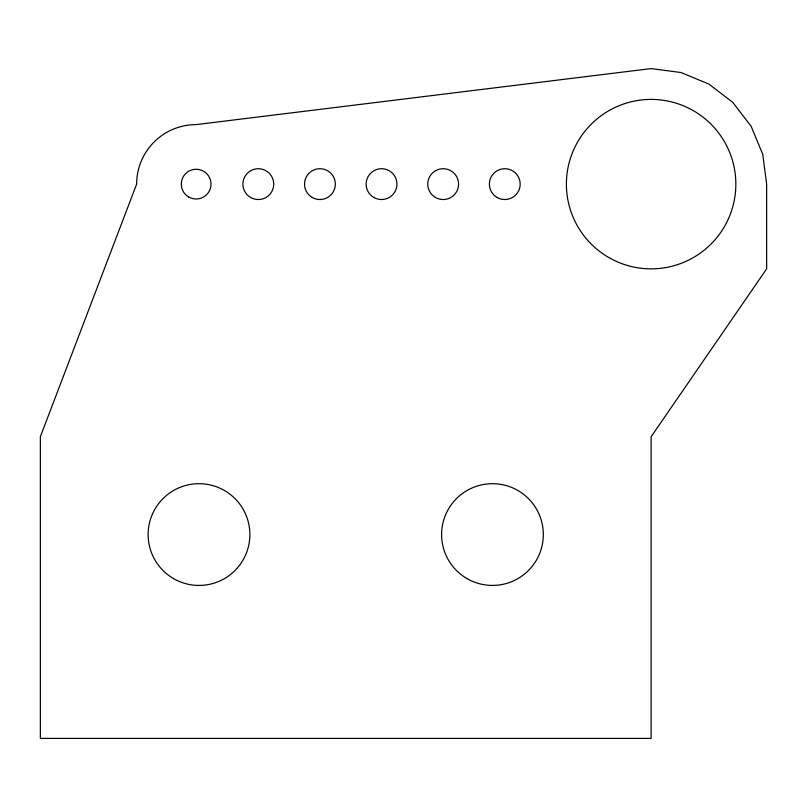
<?xml version="1.0" encoding="UTF-8"?>
<svg xmlns="http://www.w3.org/2000/svg" width="807" height="807" viewBox="0 0 807 807"><rect width="100%" height="100%" fill="white"/><g stroke="black" fill="none" stroke-linecap="round" stroke-linejoin="round"><path stroke-width="1.21" d="M136.635 184.127L40.35 436.738L40.35 738.405L651.118 738.405L651.118 436.738L766.65 268.852L766.65 184.127L762.716 154.228L751.176 126.356L732.817 102.428L708.889 84.069L681.017 72.529L651.118 68.595L196.151 124.611A59.516 59.516 0 0 0 136.635 184.127M250.604 197.463A15.404 15.404 0 0 0 273.714 184.127A15.404 15.404 0 0 0 250.604 170.781A15.404 15.404 0 0 0 250.604 197.463M608.76 257.504A84.725 84.725 0 0 0 735.843 184.127A84.725 84.725 0 0 0 608.76 110.751A84.725 84.725 0 0 0 608.76 257.504M312.228 197.463A15.404 15.404 0 0 0 335.329 184.127A15.404 15.404 0 0 0 312.228 170.781A15.404 15.404 0 0 0 312.228 197.463M188.717 196.999A14.859 14.859 0 0 0 211.01 184.127A14.859 14.859 0 0 0 188.717 171.255A14.859 14.859 0 0 0 188.717 196.999M173.576 578.609A50.861 50.861 0 0 0 249.877 534.557A50.861 50.861 0 0 0 173.576 490.505A50.861 50.861 0 0 0 173.576 578.609M435.457 197.463A15.404 15.404 0 0 0 458.568 184.127A15.404 15.404 0 0 0 435.457 170.781A15.404 15.404 0 0 0 435.457 197.463M373.843 197.463A15.404 15.404 0 0 0 396.953 184.127A15.404 15.404 0 0 0 373.843 170.781A15.404 15.404 0 0 0 373.843 197.463M467.031 578.609A50.861 50.861 0 0 0 543.323 534.557A50.861 50.861 0 0 0 467.031 490.505A50.861 50.861 0 0 0 467.031 578.609M497.072 197.463A15.404 15.404 0 0 0 520.182 184.127A15.404 15.404 0 0 0 497.072 170.781A15.404 15.404 0 0 0 497.072 197.463"/></g></svg>
